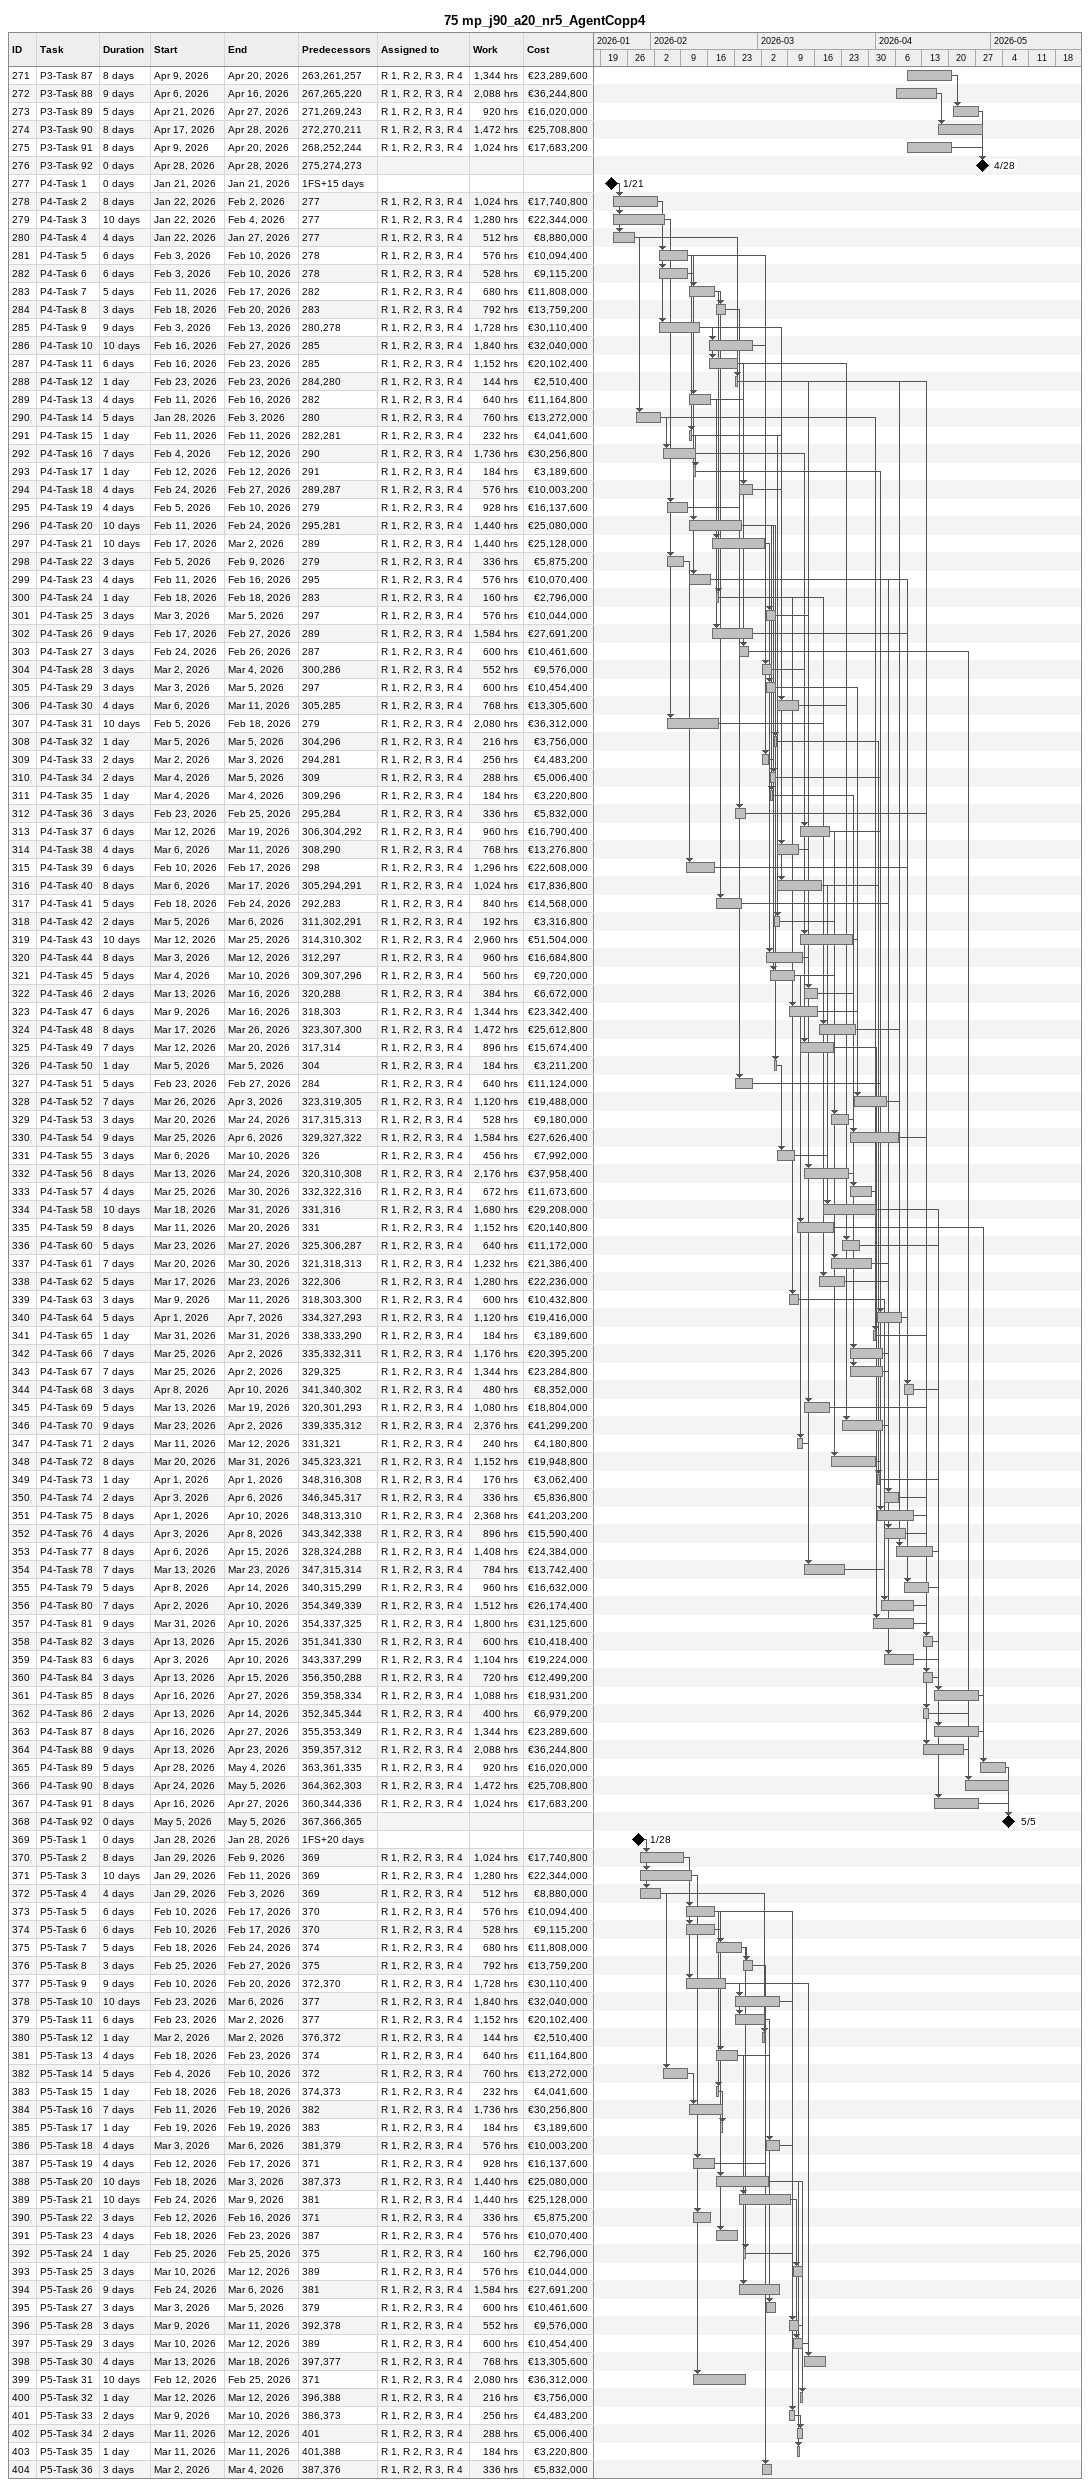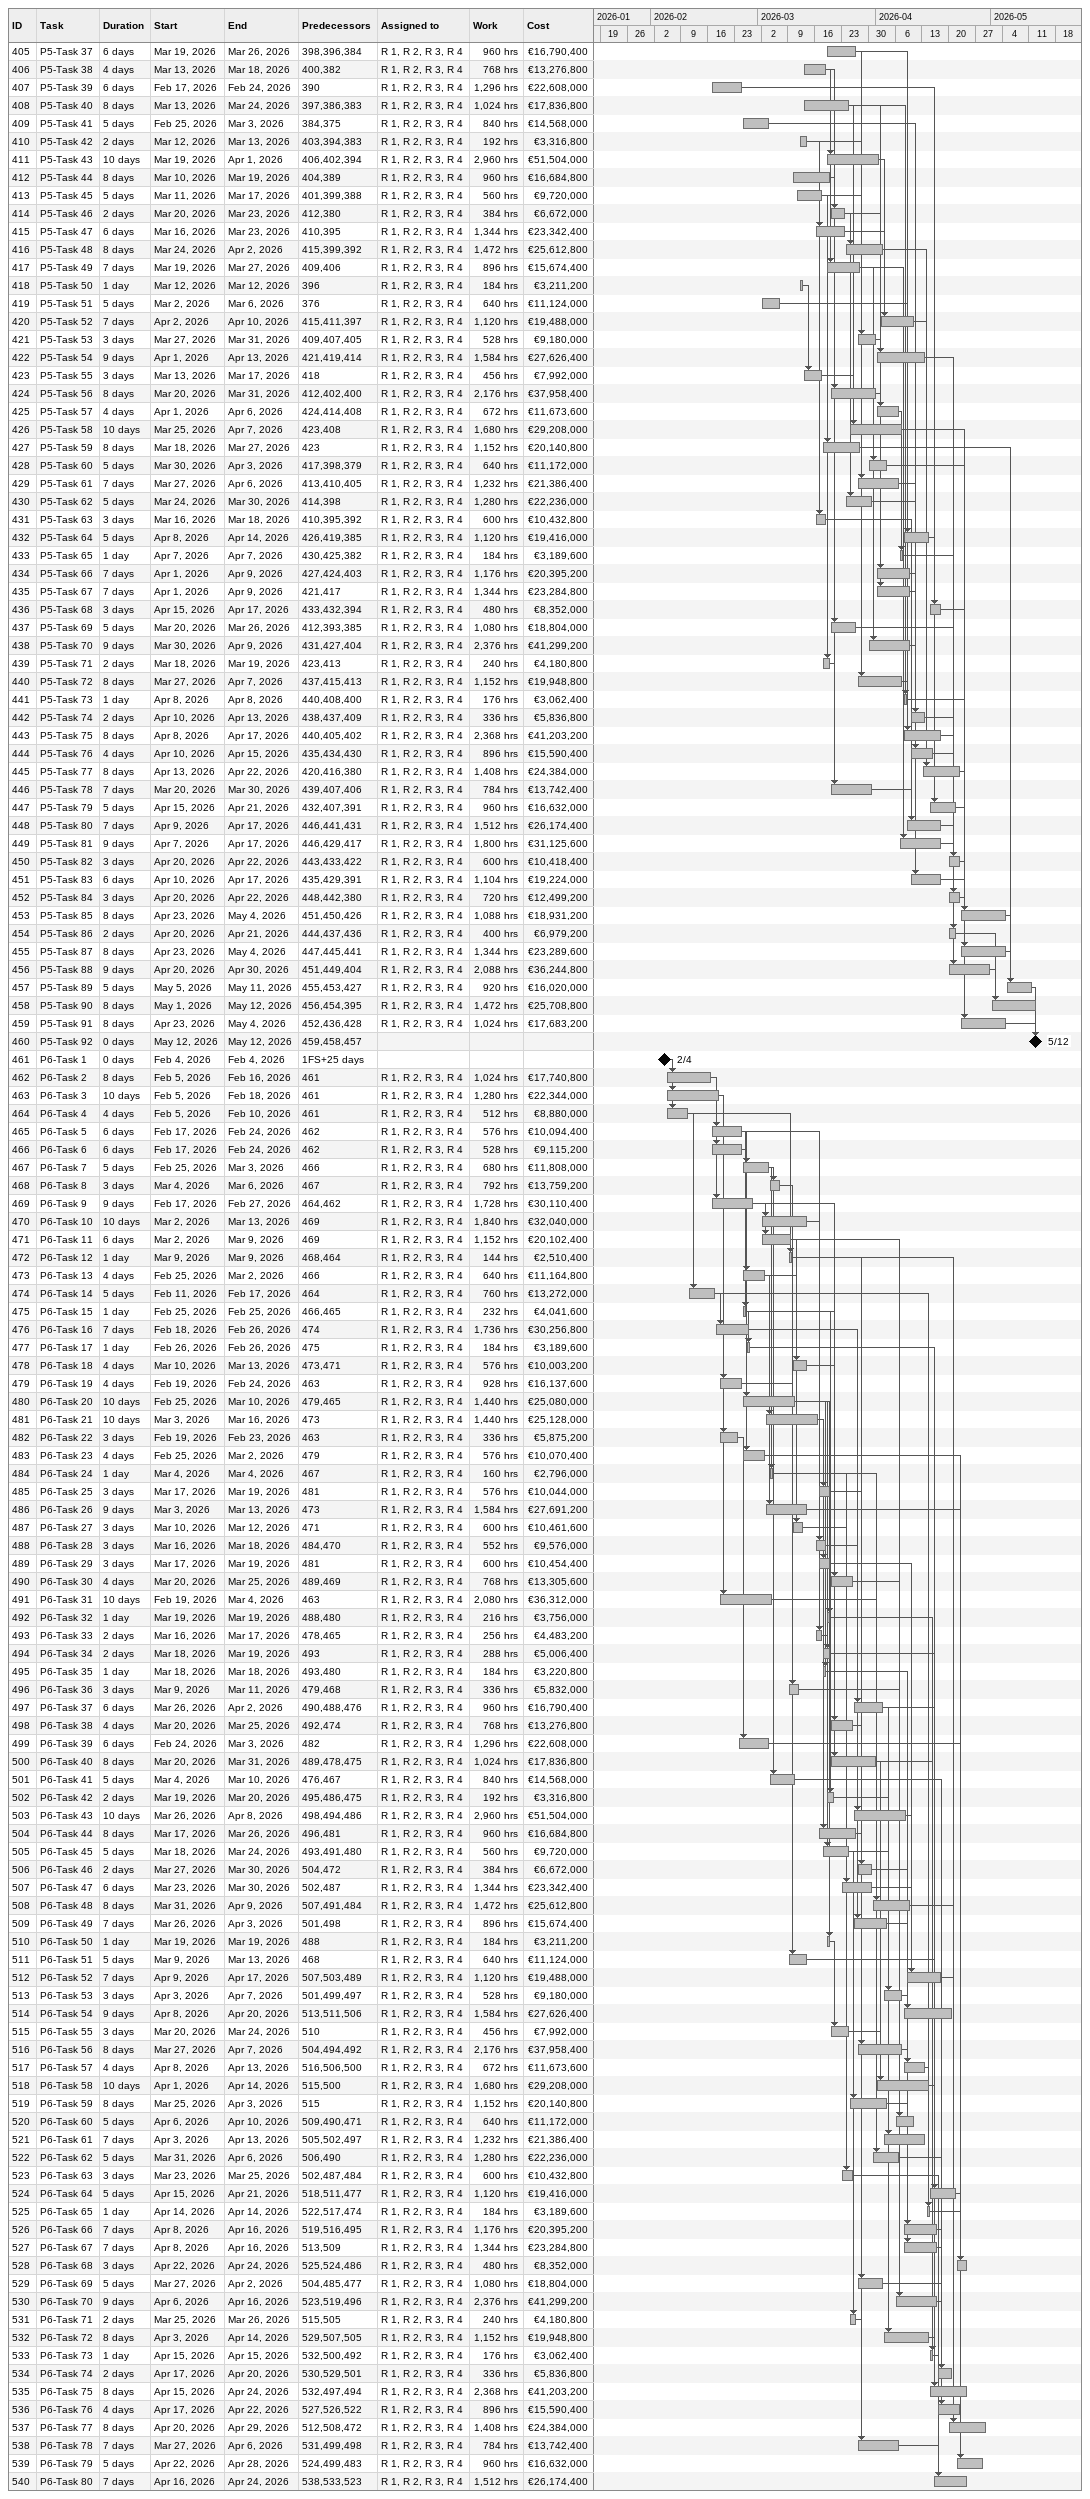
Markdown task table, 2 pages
75 mp_j90_a20_nr5_AgentCopp4

| ID | Task | Duration | Start | Finish | Predecessors | Resources | Work (h) | Cost (€) |
|---|---|---|---|---|---|---|---|---|
| 271 | P3-Task 87 | 8d | 2026-04-09 | 2026-04-20 | 263, 261, 257 | R 1, R 2, R 3, R 4 | 1344 | 23289600 |
| 272 | P3-Task 88 | 9d | 2026-04-06 | 2026-04-16 | 267, 265, 220 | R 1, R 2, R 3, R 4 | 2088 | 36244800 |
| 273 | P3-Task 89 | 5d | 2026-04-21 | 2026-04-27 | 271, 269, 243 | R 1, R 2, R 3, R 4 | 920 | 16020000 |
| 274 | P3-Task 90 | 8d | 2026-04-17 | 2026-04-28 | 272, 270, 211 | R 1, R 2, R 3, R 4 | 1472 | 25708800 |
| 275 | P3-Task 91 | 8d | 2026-04-09 | 2026-04-20 | 268, 252, 244 | R 1, R 2, R 3, R 4 | 1024 | 17683200 |
| 276 | P3-Task 92 | 0d | 2026-04-28 | 2026-04-28 | 275, 274, 273 |  |  |  |
| 277 | P4-Task 1 | 0d | 2026-01-21 | 2026-01-21 | 1FS+15d |  |  |  |
| 278 | P4-Task 2 | 8d | 2026-01-22 | 2026-02-02 | 277 | R 1, R 2, R 3, R 4 | 1024 | 17740800 |
| 279 | P4-Task 3 | 10d | 2026-01-22 | 2026-02-04 | 277 | R 1, R 2, R 3, R 4 | 1280 | 22344000 |
| 280 | P4-Task 4 | 4d | 2026-01-22 | 2026-01-27 | 277 | R 1, R 2, R 3, R 4 | 512 | 8880000 |
| 281 | P4-Task 5 | 6d | 2026-02-03 | 2026-02-10 | 278 | R 1, R 2, R 3, R 4 | 576 | 10094400 |
| 282 | P4-Task 6 | 6d | 2026-02-03 | 2026-02-10 | 278 | R 1, R 2, R 3, R 4 | 528 | 9115200 |
| 283 | P4-Task 7 | 5d | 2026-02-11 | 2026-02-17 | 282 | R 1, R 2, R 3, R 4 | 680 | 11808000 |
| 284 | P4-Task 8 | 3d | 2026-02-18 | 2026-02-20 | 283 | R 1, R 2, R 3, R 4 | 792 | 13759200 |
| 285 | P4-Task 9 | 9d | 2026-02-03 | 2026-02-13 | 280, 278 | R 1, R 2, R 3, R 4 | 1728 | 30110400 |
| 286 | P4-Task 10 | 10d | 2026-02-16 | 2026-02-27 | 285 | R 1, R 2, R 3, R 4 | 1840 | 32040000 |
| 287 | P4-Task 11 | 6d | 2026-02-16 | 2026-02-23 | 285 | R 1, R 2, R 3, R 4 | 1152 | 20102400 |
| 288 | P4-Task 12 | 1d | 2026-02-23 | 2026-02-23 | 284, 280 | R 1, R 2, R 3, R 4 | 144 | 2510400 |
| 289 | P4-Task 13 | 4d | 2026-02-11 | 2026-02-16 | 282 | R 1, R 2, R 3, R 4 | 640 | 11164800 |
| 290 | P4-Task 14 | 5d | 2026-01-28 | 2026-02-03 | 280 | R 1, R 2, R 3, R 4 | 760 | 13272000 |
| 291 | P4-Task 15 | 1d | 2026-02-11 | 2026-02-11 | 282, 281 | R 1, R 2, R 3, R 4 | 232 | 4041600 |
| 292 | P4-Task 16 | 7d | 2026-02-04 | 2026-02-12 | 290 | R 1, R 2, R 3, R 4 | 1736 | 30256800 |
| 293 | P4-Task 17 | 1d | 2026-02-12 | 2026-02-12 | 291 | R 1, R 2, R 3, R 4 | 184 | 3189600 |
| 294 | P4-Task 18 | 4d | 2026-02-24 | 2026-02-27 | 289, 287 | R 1, R 2, R 3, R 4 | 576 | 10003200 |
| 295 | P4-Task 19 | 4d | 2026-02-05 | 2026-02-10 | 279 | R 1, R 2, R 3, R 4 | 928 | 16137600 |
| 296 | P4-Task 20 | 10d | 2026-02-11 | 2026-02-24 | 295, 281 | R 1, R 2, R 3, R 4 | 1440 | 25080000 |
| 297 | P4-Task 21 | 10d | 2026-02-17 | 2026-03-02 | 289 | R 1, R 2, R 3, R 4 | 1440 | 25128000 |
| 298 | P4-Task 22 | 3d | 2026-02-05 | 2026-02-09 | 279 | R 1, R 2, R 3, R 4 | 336 | 5875200 |
| 299 | P4-Task 23 | 4d | 2026-02-11 | 2026-02-16 | 295 | R 1, R 2, R 3, R 4 | 576 | 10070400 |
| 300 | P4-Task 24 | 1d | 2026-02-18 | 2026-02-18 | 283 | R 1, R 2, R 3, R 4 | 160 | 2796000 |
| 301 | P4-Task 25 | 3d | 2026-03-03 | 2026-03-05 | 297 | R 1, R 2, R 3, R 4 | 576 | 10044000 |
| 302 | P4-Task 26 | 9d | 2026-02-17 | 2026-02-27 | 289 | R 1, R 2, R 3, R 4 | 1584 | 27691200 |
| 303 | P4-Task 27 | 3d | 2026-02-24 | 2026-02-26 | 287 | R 1, R 2, R 3, R 4 | 600 | 10461600 |
| 304 | P4-Task 28 | 3d | 2026-03-02 | 2026-03-04 | 300, 286 | R 1, R 2, R 3, R 4 | 552 | 9576000 |
| 305 | P4-Task 29 | 3d | 2026-03-03 | 2026-03-05 | 297 | R 1, R 2, R 3, R 4 | 600 | 10454400 |
| 306 | P4-Task 30 | 4d | 2026-03-06 | 2026-03-11 | 305, 285 | R 1, R 2, R 3, R 4 | 768 | 13305600 |
| 307 | P4-Task 31 | 10d | 2026-02-05 | 2026-02-18 | 279 | R 1, R 2, R 3, R 4 | 2080 | 36312000 |
| 308 | P4-Task 32 | 1d | 2026-03-05 | 2026-03-05 | 304, 296 | R 1, R 2, R 3, R 4 | 216 | 3756000 |
| 309 | P4-Task 33 | 2d | 2026-03-02 | 2026-03-03 | 294, 281 | R 1, R 2, R 3, R 4 | 256 | 4483200 |
| 310 | P4-Task 34 | 2d | 2026-03-04 | 2026-03-05 | 309 | R 1, R 2, R 3, R 4 | 288 | 5006400 |
| 311 | P4-Task 35 | 1d | 2026-03-04 | 2026-03-04 | 309, 296 | R 1, R 2, R 3, R 4 | 184 | 3220800 |
| 312 | P4-Task 36 | 3d | 2026-02-23 | 2026-02-25 | 295, 284 | R 1, R 2, R 3, R 4 | 336 | 5832000 |
| 313 | P4-Task 37 | 6d | 2026-03-12 | 2026-03-19 | 306, 304, 292 | R 1, R 2, R 3, R 4 | 960 | 16790400 |
| 314 | P4-Task 38 | 4d | 2026-03-06 | 2026-03-11 | 308, 290 | R 1, R 2, R 3, R 4 | 768 | 13276800 |
| 315 | P4-Task 39 | 6d | 2026-02-10 | 2026-02-17 | 298 | R 1, R 2, R 3, R 4 | 1296 | 22608000 |
| 316 | P4-Task 40 | 8d | 2026-03-06 | 2026-03-17 | 305, 294, 291 | R 1, R 2, R 3, R 4 | 1024 | 17836800 |
| 317 | P4-Task 41 | 5d | 2026-02-18 | 2026-02-24 | 292, 283 | R 1, R 2, R 3, R 4 | 840 | 14568000 |
| 318 | P4-Task 42 | 2d | 2026-03-05 | 2026-03-06 | 311, 302, 291 | R 1, R 2, R 3, R 4 | 192 | 3316800 |
| 319 | P4-Task 43 | 10d | 2026-03-12 | 2026-03-25 | 314, 310, 302 | R 1, R 2, R 3, R 4 | 2960 | 51504000 |
| 320 | P4-Task 44 | 8d | 2026-03-03 | 2026-03-12 | 312, 297 | R 1, R 2, R 3, R 4 | 960 | 16684800 |
| 321 | P4-Task 45 | 5d | 2026-03-04 | 2026-03-10 | 309, 307, 296 | R 1, R 2, R 3, R 4 | 560 | 9720000 |
| 322 | P4-Task 46 | 2d | 2026-03-13 | 2026-03-16 | 320, 288 | R 1, R 2, R 3, R 4 | 384 | 6672000 |
| 323 | P4-Task 47 | 6d | 2026-03-09 | 2026-03-16 | 318, 303 | R 1, R 2, R 3, R 4 | 1344 | 23342400 |
| 324 | P4-Task 48 | 8d | 2026-03-17 | 2026-03-26 | 323, 307, 300 | R 1, R 2, R 3, R 4 | 1472 | 25612800 |
| 325 | P4-Task 49 | 7d | 2026-03-12 | 2026-03-20 | 317, 314 | R 1, R 2, R 3, R 4 | 896 | 15674400 |
| 326 | P4-Task 50 | 1d | 2026-03-05 | 2026-03-05 | 304 | R 1, R 2, R 3, R 4 | 184 | 3211200 |
| 327 | P4-Task 51 | 5d | 2026-02-23 | 2026-02-27 | 284 | R 1, R 2, R 3, R 4 | 640 | 11124000 |
| 328 | P4-Task 52 | 7d | 2026-03-26 | 2026-04-03 | 323, 319, 305 | R 1, R 2, R 3, R 4 | 1120 | 19488000 |
| 329 | P4-Task 53 | 3d | 2026-03-20 | 2026-03-24 | 317, 315, 313 | R 1, R 2, R 3, R 4 | 528 | 9180000 |
| 330 | P4-Task 54 | 9d | 2026-03-25 | 2026-04-06 | 329, 327, 322 | R 1, R 2, R 3, R 4 | 1584 | 27626400 |
| 331 | P4-Task 55 | 3d | 2026-03-06 | 2026-03-10 | 326 | R 1, R 2, R 3, R 4 | 456 | 7992000 |
| 332 | P4-Task 56 | 8d | 2026-03-13 | 2026-03-24 | 320, 310, 308 | R 1, R 2, R 3, R 4 | 2176 | 37958400 |
| 333 | P4-Task 57 | 4d | 2026-03-25 | 2026-03-30 | 332, 322, 316 | R 1, R 2, R 3, R 4 | 672 | 11673600 |
| 334 | P4-Task 58 | 10d | 2026-03-18 | 2026-03-31 | 331, 316 | R 1, R 2, R 3, R 4 | 1680 | 29208000 |
| 335 | P4-Task 59 | 8d | 2026-03-11 | 2026-03-20 | 331 | R 1, R 2, R 3, R 4 | 1152 | 20140800 |
| 336 | P4-Task 60 | 5d | 2026-03-23 | 2026-03-27 | 325, 306, 287 | R 1, R 2, R 3, R 4 | 640 | 11172000 |
| 337 | P4-Task 61 | 7d | 2026-03-20 | 2026-03-30 | 321, 318, 313 | R 1, R 2, R 3, R 4 | 1232 | 21386400 |
| 338 | P4-Task 62 | 5d | 2026-03-17 | 2026-03-23 | 322, 306 | R 1, R 2, R 3, R 4 | 1280 | 22236000 |
| 339 | P4-Task 63 | 3d | 2026-03-09 | 2026-03-11 | 318, 303, 300 | R 1, R 2, R 3, R 4 | 600 | 10432800 |
| 340 | P4-Task 64 | 5d | 2026-04-01 | 2026-04-07 | 334, 327, 293 | R 1, R 2, R 3, R 4 | 1120 | 19416000 |
| 341 | P4-Task 65 | 1d | 2026-03-31 | 2026-03-31 | 338, 333, 290 | R 1, R 2, R 3, R 4 | 184 | 3189600 |
| 342 | P4-Task 66 | 7d | 2026-03-25 | 2026-04-02 | 335, 332, 311 | R 1, R 2, R 3, R 4 | 1176 | 20395200 |
| 343 | P4-Task 67 | 7d | 2026-03-25 | 2026-04-02 | 329, 325 | R 1, R 2, R 3, R 4 | 1344 | 23284800 |
| 344 | P4-Task 68 | 3d | 2026-04-08 | 2026-04-10 | 341, 340, 302 | R 1, R 2, R 3, R 4 | 480 | 8352000 |
| 345 | P4-Task 69 | 5d | 2026-03-13 | 2026-03-19 | 320, 301, 293 | R 1, R 2, R 3, R 4 | 1080 | 18804000 |
| 346 | P4-Task 70 | 9d | 2026-03-23 | 2026-04-02 | 339, 335, 312 | R 1, R 2, R 3, R 4 | 2376 | 41299200 |
| 347 | P4-Task 71 | 2d | 2026-03-11 | 2026-03-12 | 331, 321 | R 1, R 2, R 3, R 4 | 240 | 4180800 |
| 348 | P4-Task 72 | 8d | 2026-03-20 | 2026-03-31 | 345, 323, 321 | R 1, R 2, R 3, R 4 | 1152 | 19948800 |
| 349 | P4-Task 73 | 1d | 2026-04-01 | 2026-04-01 | 348, 316, 308 | R 1, R 2, R 3, R 4 | 176 | 3062400 |
| 350 | P4-Task 74 | 2d | 2026-04-03 | 2026-04-06 | 346, 345, 317 | R 1, R 2, R 3, R 4 | 336 | 5836800 |
| 351 | P4-Task 75 | 8d | 2026-04-01 | 2026-04-10 | 348, 313, 310 | R 1, R 2, R 3, R 4 | 2368 | 41203200 |
| 352 | P4-Task 76 | 4d | 2026-04-03 | 2026-04-08 | 343, 342, 338 | R 1, R 2, R 3, R 4 | 896 | 15590400 |
| 353 | P4-Task 77 | 8d | 2026-04-06 | 2026-04-15 | 328, 324, 288 | R 1, R 2, R 3, R 4 | 1408 | 24384000 |
| 354 | P4-Task 78 | 7d | 2026-03-13 | 2026-03-23 | 347, 315, 314 | R 1, R 2, R 3, R 4 | 784 | 13742400 |
| 355 | P4-Task 79 | 5d | 2026-04-08 | 2026-04-14 | 340, 315, 299 | R 1, R 2, R 3, R 4 | 960 | 16632000 |
| 356 | P4-Task 80 | 7d | 2026-04-02 | 2026-04-10 | 354, 349, 339 | R 1, R 2, R 3, R 4 | 1512 | 26174400 |
| 357 | P4-Task 81 | 9d | 2026-03-31 | 2026-04-10 | 354, 337, 325 | R 1, R 2, R 3, R 4 | 1800 | 31125600 |
| 358 | P4-Task 82 | 3d | 2026-04-13 | 2026-04-15 | 351, 341, 330 | R 1, R 2, R 3, R 4 | 600 | 10418400 |
| 359 | P4-Task 83 | 6d | 2026-04-03 | 2026-04-10 | 343, 337, 299 | R 1, R 2, R 3, R 4 | 1104 | 19224000 |
| 360 | P4-Task 84 | 3d | 2026-04-13 | 2026-04-15 | 356, 350, 288 | R 1, R 2, R 3, R 4 | 720 | 12499200 |
| 361 | P4-Task 85 | 8d | 2026-04-16 | 2026-04-27 | 359, 358, 334 | R 1, R 2, R 3, R 4 | 1088 | 18931200 |
| 362 | P4-Task 86 | 2d | 2026-04-13 | 2026-04-14 | 352, 345, 344 | R 1, R 2, R 3, R 4 | 400 | 6979200 |
| 363 | P4-Task 87 | 8d | 2026-04-16 | 2026-04-27 | 355, 353, 349 | R 1, R 2, R 3, R 4 | 1344 | 23289600 |
| 364 | P4-Task 88 | 9d | 2026-04-13 | 2026-04-23 | 359, 357, 312 | R 1, R 2, R 3, R 4 | 2088 | 36244800 |
| 365 | P4-Task 89 | 5d | 2026-04-28 | 2026-05-04 | 363, 361, 335 | R 1, R 2, R 3, R 4 | 920 | 16020000 |
| 366 | P4-Task 90 | 8d | 2026-04-24 | 2026-05-05 | 364, 362, 303 | R 1, R 2, R 3, R 4 | 1472 | 25708800 |
| 367 | P4-Task 91 | 8d | 2026-04-16 | 2026-04-27 | 360, 344, 336 | R 1, R 2, R 3, R 4 | 1024 | 17683200 |
| 368 | P4-Task 92 | 0d | 2026-05-05 | 2026-05-05 | 367, 366, 365 |  |  |  |
| 369 | P5-Task 1 | 0d | 2026-01-28 | 2026-01-28 | 1FS+20d |  |  |  |
| 370 | P5-Task 2 | 8d | 2026-01-29 | 2026-02-09 | 369 | R 1, R 2, R 3, R 4 | 1024 | 17740800 |
| 371 | P5-Task 3 | 10d | 2026-01-29 | 2026-02-11 | 369 | R 1, R 2, R 3, R 4 | 1280 | 22344000 |
| 372 | P5-Task 4 | 4d | 2026-01-29 | 2026-02-03 | 369 | R 1, R 2, R 3, R 4 | 512 | 8880000 |
| 373 | P5-Task 5 | 6d | 2026-02-10 | 2026-02-17 | 370 | R 1, R 2, R 3, R 4 | 576 | 10094400 |
| 374 | P5-Task 6 | 6d | 2026-02-10 | 2026-02-17 | 370 | R 1, R 2, R 3, R 4 | 528 | 9115200 |
| 375 | P5-Task 7 | 5d | 2026-02-18 | 2026-02-24 | 374 | R 1, R 2, R 3, R 4 | 680 | 11808000 |
| 376 | P5-Task 8 | 3d | 2026-02-25 | 2026-02-27 | 375 | R 1, R 2, R 3, R 4 | 792 | 13759200 |
| 377 | P5-Task 9 | 9d | 2026-02-10 | 2026-02-20 | 372, 370 | R 1, R 2, R 3, R 4 | 1728 | 30110400 |
| 378 | P5-Task 10 | 10d | 2026-02-23 | 2026-03-06 | 377 | R 1, R 2, R 3, R 4 | 1840 | 32040000 |
| 379 | P5-Task 11 | 6d | 2026-02-23 | 2026-03-02 | 377 | R 1, R 2, R 3, R 4 | 1152 | 20102400 |
| 380 | P5-Task 12 | 1d | 2026-03-02 | 2026-03-02 | 376, 372 | R 1, R 2, R 3, R 4 | 144 | 2510400 |
| 381 | P5-Task 13 | 4d | 2026-02-18 | 2026-02-23 | 374 | R 1, R 2, R 3, R 4 | 640 | 11164800 |
| 382 | P5-Task 14 | 5d | 2026-02-04 | 2026-02-10 | 372 | R 1, R 2, R 3, R 4 | 760 | 13272000 |
| 383 | P5-Task 15 | 1d | 2026-02-18 | 2026-02-18 | 374, 373 | R 1, R 2, R 3, R 4 | 232 | 4041600 |
| 384 | P5-Task 16 | 7d | 2026-02-11 | 2026-02-19 | 382 | R 1, R 2, R 3, R 4 | 1736 | 30256800 |
| 385 | P5-Task 17 | 1d | 2026-02-19 | 2026-02-19 | 383 | R 1, R 2, R 3, R 4 | 184 | 3189600 |
| 386 | P5-Task 18 | 4d | 2026-03-03 | 2026-03-06 | 381, 379 | R 1, R 2, R 3, R 4 | 576 | 10003200 |
| 387 | P5-Task 19 | 4d | 2026-02-12 | 2026-02-17 | 371 | R 1, R 2, R 3, R 4 | 928 | 16137600 |
| 388 | P5-Task 20 | 10d | 2026-02-18 | 2026-03-03 | 387, 373 | R 1, R 2, R 3, R 4 | 1440 | 25080000 |
| 389 | P5-Task 21 | 10d | 2026-02-24 | 2026-03-09 | 381 | R 1, R 2, R 3, R 4 | 1440 | 25128000 |
| 390 | P5-Task 22 | 3d | 2026-02-12 | 2026-02-16 | 371 | R 1, R 2, R 3, R 4 | 336 | 5875200 |
| 391 | P5-Task 23 | 4d | 2026-02-18 | 2026-02-23 | 387 | R 1, R 2, R 3, R 4 | 576 | 10070400 |
| 392 | P5-Task 24 | 1d | 2026-02-25 | 2026-02-25 | 375 | R 1, R 2, R 3, R 4 | 160 | 2796000 |
| 393 | P5-Task 25 | 3d | 2026-03-10 | 2026-03-12 | 389 | R 1, R 2, R 3, R 4 | 576 | 10044000 |
| 394 | P5-Task 26 | 9d | 2026-02-24 | 2026-03-06 | 381 | R 1, R 2, R 3, R 4 | 1584 | 27691200 |
| 395 | P5-Task 27 | 3d | 2026-03-03 | 2026-03-05 | 379 | R 1, R 2, R 3, R 4 | 600 | 10461600 |
| 396 | P5-Task 28 | 3d | 2026-03-09 | 2026-03-11 | 392, 378 | R 1, R 2, R 3, R 4 | 552 | 9576000 |
| 397 | P5-Task 29 | 3d | 2026-03-10 | 2026-03-12 | 389 | R 1, R 2, R 3, R 4 | 600 | 10454400 |
| 398 | P5-Task 30 | 4d | 2026-03-13 | 2026-03-18 | 397, 377 | R 1, R 2, R 3, R 4 | 768 | 13305600 |
| 399 | P5-Task 31 | 10d | 2026-02-12 | 2026-02-25 | 371 | R 1, R 2, R 3, R 4 | 2080 | 36312000 |
| 400 | P5-Task 32 | 1d | 2026-03-12 | 2026-03-12 | 396, 388 | R 1, R 2, R 3, R 4 | 216 | 3756000 |
| 401 | P5-Task 33 | 2d | 2026-03-09 | 2026-03-10 | 386, 373 | R 1, R 2, R 3, R 4 | 256 | 4483200 |
| 402 | P5-Task 34 | 2d | 2026-03-11 | 2026-03-12 | 401 | R 1, R 2, R 3, R 4 | 288 | 5006400 |
| 403 | P5-Task 35 | 1d | 2026-03-11 | 2026-03-11 | 401, 388 | R 1, R 2, R 3, R 4 | 184 | 3220800 |
| 404 | P5-Task 36 | 3d | 2026-03-02 | 2026-03-04 | 387, 376 | R 1, R 2, R 3, R 4 | 336 | 5832000 |
| 405 | P5-Task 37 | 6d | 2026-03-19 | 2026-03-26 | 398, 396, 384 | R 1, R 2, R 3, R 4 | 960 | 16790400 |
| 406 | P5-Task 38 | 4d | 2026-03-13 | 2026-03-18 | 400, 382 | R 1, R 2, R 3, R 4 | 768 | 13276800 |
| 407 | P5-Task 39 | 6d | 2026-02-17 | 2026-02-24 | 390 | R 1, R 2, R 3, R 4 | 1296 | 22608000 |
| 408 | P5-Task 40 | 8d | 2026-03-13 | 2026-03-24 | 397, 386, 383 | R 1, R 2, R 3, R 4 | 1024 | 17836800 |
| 409 | P5-Task 41 | 5d | 2026-02-25 | 2026-03-03 | 384, 375 | R 1, R 2, R 3, R 4 | 840 | 14568000 |
| 410 | P5-Task 42 | 2d | 2026-03-12 | 2026-03-13 | 403, 394, 383 | R 1, R 2, R 3, R 4 | 192 | 3316800 |
| 411 | P5-Task 43 | 10d | 2026-03-19 | 2026-04-01 | 406, 402, 394 | R 1, R 2, R 3, R 4 | 2960 | 51504000 |
| 412 | P5-Task 44 | 8d | 2026-03-10 | 2026-03-19 | 404, 389 | R 1, R 2, R 3, R 4 | 960 | 16684800 |
| 413 | P5-Task 45 | 5d | 2026-03-11 | 2026-03-17 | 401, 399, 388 | R 1, R 2, R 3, R 4 | 560 | 9720000 |
| 414 | P5-Task 46 | 2d | 2026-03-20 | 2026-03-23 | 412, 380 | R 1, R 2, R 3, R 4 | 384 | 6672000 |
| 415 | P5-Task 47 | 6d | 2026-03-16 | 2026-03-23 | 410, 395 | R 1, R 2, R 3, R 4 | 1344 | 23342400 |
| 416 | P5-Task 48 | 8d | 2026-03-24 | 2026-04-02 | 415, 399, 392 | R 1, R 2, R 3, R 4 | 1472 | 25612800 |
| 417 | P5-Task 49 | 7d | 2026-03-19 | 2026-03-27 | 409, 406 | R 1, R 2, R 3, R 4 | 896 | 15674400 |
| 418 | P5-Task 50 | 1d | 2026-03-12 | 2026-03-12 | 396 | R 1, R 2, R 3, R 4 | 184 | 3211200 |
| 419 | P5-Task 51 | 5d | 2026-03-02 | 2026-03-06 | 376 | R 1, R 2, R 3, R 4 | 640 | 11124000 |
| 420 | P5-Task 52 | 7d | 2026-04-02 | 2026-04-10 | 415, 411, 397 | R 1, R 2, R 3, R 4 | 1120 | 19488000 |
| 421 | P5-Task 53 | 3d | 2026-03-27 | 2026-03-31 | 409, 407, 405 | R 1, R 2, R 3, R 4 | 528 | 9180000 |
| 422 | P5-Task 54 | 9d | 2026-04-01 | 2026-04-13 | 421, 419, 414 | R 1, R 2, R 3, R 4 | 1584 | 27626400 |
| 423 | P5-Task 55 | 3d | 2026-03-13 | 2026-03-17 | 418 | R 1, R 2, R 3, R 4 | 456 | 7992000 |
| 424 | P5-Task 56 | 8d | 2026-03-20 | 2026-03-31 | 412, 402, 400 | R 1, R 2, R 3, R 4 | 2176 | 37958400 |
| 425 | P5-Task 57 | 4d | 2026-04-01 | 2026-04-06 | 424, 414, 408 | R 1, R 2, R 3, R 4 | 672 | 11673600 |
| 426 | P5-Task 58 | 10d | 2026-03-25 | 2026-04-07 | 423, 408 | R 1, R 2, R 3, R 4 | 1680 | 29208000 |
| 427 | P5-Task 59 | 8d | 2026-03-18 | 2026-03-27 | 423 | R 1, R 2, R 3, R 4 | 1152 | 20140800 |
| 428 | P5-Task 60 | 5d | 2026-03-30 | 2026-04-03 | 417, 398, 379 | R 1, R 2, R 3, R 4 | 640 | 11172000 |
| 429 | P5-Task 61 | 7d | 2026-03-27 | 2026-04-06 | 413, 410, 405 | R 1, R 2, R 3, R 4 | 1232 | 21386400 |
| 430 | P5-Task 62 | 5d | 2026-03-24 | 2026-03-30 | 414, 398 | R 1, R 2, R 3, R 4 | 1280 | 22236000 |
| 431 | P5-Task 63 | 3d | 2026-03-16 | 2026-03-18 | 410, 395, 392 | R 1, R 2, R 3, R 4 | 600 | 10432800 |
| 432 | P5-Task 64 | 5d | 2026-04-08 | 2026-04-14 | 426, 419, 385 | R 1, R 2, R 3, R 4 | 1120 | 19416000 |
| 433 | P5-Task 65 | 1d | 2026-04-07 | 2026-04-07 | 430, 425, 382 | R 1, R 2, R 3, R 4 | 184 | 3189600 |
| 434 | P5-Task 66 | 7d | 2026-04-01 | 2026-04-09 | 427, 424, 403 | R 1, R 2, R 3, R 4 | 1176 | 20395200 |
| 435 | P5-Task 67 | 7d | 2026-04-01 | 2026-04-09 | 421, 417 | R 1, R 2, R 3, R 4 | 1344 | 23284800 |
| 436 | P5-Task 68 | 3d | 2026-04-15 | 2026-04-17 | 433, 432, 394 | R 1, R 2, R 3, R 4 | 480 | 8352000 |
| 437 | P5-Task 69 | 5d | 2026-03-20 | 2026-03-26 | 412, 393, 385 | R 1, R 2, R 3, R 4 | 1080 | 18804000 |
| 438 | P5-Task 70 | 9d | 2026-03-30 | 2026-04-09 | 431, 427, 404 | R 1, R 2, R 3, R 4 | 2376 | 41299200 |
| 439 | P5-Task 71 | 2d | 2026-03-18 | 2026-03-19 | 423, 413 | R 1, R 2, R 3, R 4 | 240 | 4180800 |
| 440 | P5-Task 72 | 8d | 2026-03-27 | 2026-04-07 | 437, 415, 413 | R 1, R 2, R 3, R 4 | 1152 | 19948800 |
| 441 | P5-Task 73 | 1d | 2026-04-08 | 2026-04-08 | 440, 408, 400 | R 1, R 2, R 3, R 4 | 176 | 3062400 |
| 442 | P5-Task 74 | 2d | 2026-04-10 | 2026-04-13 | 438, 437, 409 | R 1, R 2, R 3, R 4 | 336 | 5836800 |
| 443 | P5-Task 75 | 8d | 2026-04-08 | 2026-04-17 | 440, 405, 402 | R 1, R 2, R 3, R 4 | 2368 | 41203200 |
| 444 | P5-Task 76 | 4d | 2026-04-10 | 2026-04-15 | 435, 434, 430 | R 1, R 2, R 3, R 4 | 896 | 15590400 |
| 445 | P5-Task 77 | 8d | 2026-04-13 | 2026-04-22 | 420, 416, 380 | R 1, R 2, R 3, R 4 | 1408 | 24384000 |
| 446 | P5-Task 78 | 7d | 2026-03-20 | 2026-03-30 | 439, 407, 406 | R 1, R 2, R 3, R 4 | 784 | 13742400 |
| 447 | P5-Task 79 | 5d | 2026-04-15 | 2026-04-21 | 432, 407, 391 | R 1, R 2, R 3, R 4 | 960 | 16632000 |
| 448 | P5-Task 80 | 7d | 2026-04-09 | 2026-04-17 | 446, 441, 431 | R 1, R 2, R 3, R 4 | 1512 | 26174400 |
| 449 | P5-Task 81 | 9d | 2026-04-07 | 2026-04-17 | 446, 429, 417 | R 1, R 2, R 3, R 4 | 1800 | 31125600 |
| 450 | P5-Task 82 | 3d | 2026-04-20 | 2026-04-22 | 443, 433, 422 | R 1, R 2, R 3, R 4 | 600 | 10418400 |
| 451 | P5-Task 83 | 6d | 2026-04-10 | 2026-04-17 | 435, 429, 391 | R 1, R 2, R 3, R 4 | 1104 | 19224000 |
| 452 | P5-Task 84 | 3d | 2026-04-20 | 2026-04-22 | 448, 442, 380 | R 1, R 2, R 3, R 4 | 720 | 12499200 |
| 453 | P5-Task 85 | 8d | 2026-04-23 | 2026-05-04 | 451, 450, 426 | R 1, R 2, R 3, R 4 | 1088 | 18931200 |
| 454 | P5-Task 86 | 2d | 2026-04-20 | 2026-04-21 | 444, 437, 436 | R 1, R 2, R 3, R 4 | 400 | 6979200 |
| 455 | P5-Task 87 | 8d | 2026-04-23 | 2026-05-04 | 447, 445, 441 | R 1, R 2, R 3, R 4 | 1344 | 23289600 |
| 456 | P5-Task 88 | 9d | 2026-04-20 | 2026-04-30 | 451, 449, 404 | R 1, R 2, R 3, R 4 | 2088 | 36244800 |
| 457 | P5-Task 89 | 5d | 2026-05-05 | 2026-05-11 | 455, 453, 427 | R 1, R 2, R 3, R 4 | 920 | 16020000 |
| 458 | P5-Task 90 | 8d | 2026-05-01 | 2026-05-12 | 456, 454, 395 | R 1, R 2, R 3, R 4 | 1472 | 25708800 |
| 459 | P5-Task 91 | 8d | 2026-04-23 | 2026-05-04 | 452, 436, 428 | R 1, R 2, R 3, R 4 | 1024 | 17683200 |
| 460 | P5-Task 92 | 0d | 2026-05-12 | 2026-05-12 | 459, 458, 457 |  |  |  |
| 461 | P6-Task 1 | 0d | 2026-02-04 | 2026-02-04 | 1FS+25d |  |  |  |
| 462 | P6-Task 2 | 8d | 2026-02-05 | 2026-02-16 | 461 | R 1, R 2, R 3, R 4 | 1024 | 17740800 |
| 463 | P6-Task 3 | 10d | 2026-02-05 | 2026-02-18 | 461 | R 1, R 2, R 3, R 4 | 1280 | 22344000 |
| 464 | P6-Task 4 | 4d | 2026-02-05 | 2026-02-10 | 461 | R 1, R 2, R 3, R 4 | 512 | 8880000 |
| 465 | P6-Task 5 | 6d | 2026-02-17 | 2026-02-24 | 462 | R 1, R 2, R 3, R 4 | 576 | 10094400 |
| 466 | P6-Task 6 | 6d | 2026-02-17 | 2026-02-24 | 462 | R 1, R 2, R 3, R 4 | 528 | 9115200 |
| 467 | P6-Task 7 | 5d | 2026-02-25 | 2026-03-03 | 466 | R 1, R 2, R 3, R 4 | 680 | 11808000 |
| 468 | P6-Task 8 | 3d | 2026-03-04 | 2026-03-06 | 467 | R 1, R 2, R 3, R 4 | 792 | 13759200 |
| 469 | P6-Task 9 | 9d | 2026-02-17 | 2026-02-27 | 464, 462 | R 1, R 2, R 3, R 4 | 1728 | 30110400 |
| 470 | P6-Task 10 | 10d | 2026-03-02 | 2026-03-13 | 469 | R 1, R 2, R 3, R 4 | 1840 | 32040000 |
| 471 | P6-Task 11 | 6d | 2026-03-02 | 2026-03-09 | 469 | R 1, R 2, R 3, R 4 | 1152 | 20102400 |
| 472 | P6-Task 12 | 1d | 2026-03-09 | 2026-03-09 | 468, 464 | R 1, R 2, R 3, R 4 | 144 | 2510400 |
| 473 | P6-Task 13 | 4d | 2026-02-25 | 2026-03-02 | 466 | R 1, R 2, R 3, R 4 | 640 | 11164800 |
| 474 | P6-Task 14 | 5d | 2026-02-11 | 2026-02-17 | 464 | R 1, R 2, R 3, R 4 | 760 | 13272000 |
| 475 | P6-Task 15 | 1d | 2026-02-25 | 2026-02-25 | 466, 465 | R 1, R 2, R 3, R 4 | 232 | 4041600 |
| 476 | P6-Task 16 | 7d | 2026-02-18 | 2026-02-26 | 474 | R 1, R 2, R 3, R 4 | 1736 | 30256800 |
| 477 | P6-Task 17 | 1d | 2026-02-26 | 2026-02-26 | 475 | R 1, R 2, R 3, R 4 | 184 | 3189600 |
| 478 | P6-Task 18 | 4d | 2026-03-10 | 2026-03-13 | 473, 471 | R 1, R 2, R 3, R 4 | 576 | 10003200 |
| 479 | P6-Task 19 | 4d | 2026-02-19 | 2026-02-24 | 463 | R 1, R 2, R 3, R 4 | 928 | 16137600 |
| 480 | P6-Task 20 | 10d | 2026-02-25 | 2026-03-10 | 479, 465 | R 1, R 2, R 3, R 4 | 1440 | 25080000 |
| 481 | P6-Task 21 | 10d | 2026-03-03 | 2026-03-16 | 473 | R 1, R 2, R 3, R 4 | 1440 | 25128000 |
| 482 | P6-Task 22 | 3d | 2026-02-19 | 2026-02-23 | 463 | R 1, R 2, R 3, R 4 | 336 | 5875200 |
| 483 | P6-Task 23 | 4d | 2026-02-25 | 2026-03-02 | 479 | R 1, R 2, R 3, R 4 | 576 | 10070400 |
| 484 | P6-Task 24 | 1d | 2026-03-04 | 2026-03-04 | 467 | R 1, R 2, R 3, R 4 | 160 | 2796000 |
| 485 | P6-Task 25 | 3d | 2026-03-17 | 2026-03-19 | 481 | R 1, R 2, R 3, R 4 | 576 | 10044000 |
| 486 | P6-Task 26 | 9d | 2026-03-03 | 2026-03-13 | 473 | R 1, R 2, R 3, R 4 | 1584 | 27691200 |
| 487 | P6-Task 27 | 3d | 2026-03-10 | 2026-03-12 | 471 | R 1, R 2, R 3, R 4 | 600 | 10461600 |
| 488 | P6-Task 28 | 3d | 2026-03-16 | 2026-03-18 | 484, 470 | R 1, R 2, R 3, R 4 | 552 | 9576000 |
| 489 | P6-Task 29 | 3d | 2026-03-17 | 2026-03-19 | 481 | R 1, R 2, R 3, R 4 | 600 | 10454400 |
| 490 | P6-Task 30 | 4d | 2026-03-20 | 2026-03-25 | 489, 469 | R 1, R 2, R 3, R 4 | 768 | 13305600 |
| 491 | P6-Task 31 | 10d | 2026-02-19 | 2026-03-04 | 463 | R 1, R 2, R 3, R 4 | 2080 | 36312000 |
| 492 | P6-Task 32 | 1d | 2026-03-19 | 2026-03-19 | 488, 480 | R 1, R 2, R 3, R 4 | 216 | 3756000 |
| 493 | P6-Task 33 | 2d | 2026-03-16 | 2026-03-17 | 478, 465 | R 1, R 2, R 3, R 4 | 256 | 4483200 |
| 494 | P6-Task 34 | 2d | 2026-03-18 | 2026-03-19 | 493 | R 1, R 2, R 3, R 4 | 288 | 5006400 |
| 495 | P6-Task 35 | 1d | 2026-03-18 | 2026-03-18 | 493, 480 | R 1, R 2, R 3, R 4 | 184 | 3220800 |
| 496 | P6-Task 36 | 3d | 2026-03-09 | 2026-03-11 | 479, 468 | R 1, R 2, R 3, R 4 | 336 | 5832000 |
| 497 | P6-Task 37 | 6d | 2026-03-26 | 2026-04-02 | 490, 488, 476 | R 1, R 2, R 3, R 4 | 960 | 16790400 |
| 498 | P6-Task 38 | 4d | 2026-03-20 | 2026-03-25 | 492, 474 | R 1, R 2, R 3, R 4 | 768 | 13276800 |
| 499 | P6-Task 39 | 6d | 2026-02-24 | 2026-03-03 | 482 | R 1, R 2, R 3, R 4 | 1296 | 22608000 |
| 500 | P6-Task 40 | 8d | 2026-03-20 | 2026-03-31 | 489, 478, 475 | R 1, R 2, R 3, R 4 | 1024 | 17836800 |
| 501 | P6-Task 41 | 5d | 2026-03-04 | 2026-03-10 | 476, 467 | R 1, R 2, R 3, R 4 | 840 | 14568000 |
| 502 | P6-Task 42 | 2d | 2026-03-19 | 2026-03-20 | 495, 486, 475 | R 1, R 2, R 3, R 4 | 192 | 3316800 |
| 503 | P6-Task 43 | 10d | 2026-03-26 | 2026-04-08 | 498, 494, 486 | R 1, R 2, R 3, R 4 | 2960 | 51504000 |
| 504 | P6-Task 44 | 8d | 2026-03-17 | 2026-03-26 | 496, 481 | R 1, R 2, R 3, R 4 | 960 | 16684800 |
| 505 | P6-Task 45 | 5d | 2026-03-18 | 2026-03-24 | 493, 491, 480 | R 1, R 2, R 3, R 4 | 560 | 9720000 |
| 506 | P6-Task 46 | 2d | 2026-03-27 | 2026-03-30 | 504, 472 | R 1, R 2, R 3, R 4 | 384 | 6672000 |
| 507 | P6-Task 47 | 6d | 2026-03-23 | 2026-03-30 | 502, 487 | R 1, R 2, R 3, R 4 | 1344 | 23342400 |
| 508 | P6-Task 48 | 8d | 2026-03-31 | 2026-04-09 | 507, 491, 484 | R 1, R 2, R 3, R 4 | 1472 | 25612800 |
| 509 | P6-Task 49 | 7d | 2026-03-26 | 2026-04-03 | 501, 498 | R 1, R 2, R 3, R 4 | 896 | 15674400 |
| 510 | P6-Task 50 | 1d | 2026-03-19 | 2026-03-19 | 488 | R 1, R 2, R 3, R 4 | 184 | 3211200 |
| 511 | P6-Task 51 | 5d | 2026-03-09 | 2026-03-13 | 468 | R 1, R 2, R 3, R 4 | 640 | 11124000 |
| 512 | P6-Task 52 | 7d | 2026-04-09 | 2026-04-17 | 507, 503, 489 | R 1, R 2, R 3, R 4 | 1120 | 19488000 |
| 513 | P6-Task 53 | 3d | 2026-04-03 | 2026-04-07 | 501, 499, 497 | R 1, R 2, R 3, R 4 | 528 | 9180000 |
| 514 | P6-Task 54 | 9d | 2026-04-08 | 2026-04-20 | 513, 511, 506 | R 1, R 2, R 3, R 4 | 1584 | 27626400 |
| 515 | P6-Task 55 | 3d | 2026-03-20 | 2026-03-24 | 510 | R 1, R 2, R 3, R 4 | 456 | 7992000 |
| 516 | P6-Task 56 | 8d | 2026-03-27 | 2026-04-07 | 504, 494, 492 | R 1, R 2, R 3, R 4 | 2176 | 37958400 |
| 517 | P6-Task 57 | 4d | 2026-04-08 | 2026-04-13 | 516, 506, 500 | R 1, R 2, R 3, R 4 | 672 | 11673600 |
| 518 | P6-Task 58 | 10d | 2026-04-01 | 2026-04-14 | 515, 500 | R 1, R 2, R 3, R 4 | 1680 | 29208000 |
| 519 | P6-Task 59 | 8d | 2026-03-25 | 2026-04-03 | 515 | R 1, R 2, R 3, R 4 | 1152 | 20140800 |
| 520 | P6-Task 60 | 5d | 2026-04-06 | 2026-04-10 | 509, 490, 471 | R 1, R 2, R 3, R 4 | 640 | 11172000 |
| 521 | P6-Task 61 | 7d | 2026-04-03 | 2026-04-13 | 505, 502, 497 | R 1, R 2, R 3, R 4 | 1232 | 21386400 |
| 522 | P6-Task 62 | 5d | 2026-03-31 | 2026-04-06 | 506, 490 | R 1, R 2, R 3, R 4 | 1280 | 22236000 |
| 523 | P6-Task 63 | 3d | 2026-03-23 | 2026-03-25 | 502, 487, 484 | R 1, R 2, R 3, R 4 | 600 | 10432800 |
| 524 | P6-Task 64 | 5d | 2026-04-15 | 2026-04-21 | 518, 511, 477 | R 1, R 2, R 3, R 4 | 1120 | 19416000 |
| 525 | P6-Task 65 | 1d | 2026-04-14 | 2026-04-14 | 522, 517, 474 | R 1, R 2, R 3, R 4 | 184 | 3189600 |
| 526 | P6-Task 66 | 7d | 2026-04-08 | 2026-04-16 | 519, 516, 495 | R 1, R 2, R 3, R 4 | 1176 | 20395200 |
| 527 | P6-Task 67 | 7d | 2026-04-08 | 2026-04-16 | 513, 509 | R 1, R 2, R 3, R 4 | 1344 | 23284800 |
| 528 | P6-Task 68 | 3d | 2026-04-22 | 2026-04-24 | 525, 524, 486 | R 1, R 2, R 3, R 4 | 480 | 8352000 |
| 529 | P6-Task 69 | 5d | 2026-03-27 | 2026-04-02 | 504, 485, 477 | R 1, R 2, R 3, R 4 | 1080 | 18804000 |
| 530 | P6-Task 70 | 9d | 2026-04-06 | 2026-04-16 | 523, 519, 496 | R 1, R 2, R 3, R 4 | 2376 | 41299200 |
| 531 | P6-Task 71 | 2d | 2026-03-25 | 2026-03-26 | 515, 505 | R 1, R 2, R 3, R 4 | 240 | 4180800 |
| 532 | P6-Task 72 | 8d | 2026-04-03 | 2026-04-14 | 529, 507, 505 | R 1, R 2, R 3, R 4 | 1152 | 19948800 |
| 533 | P6-Task 73 | 1d | 2026-04-15 | 2026-04-15 | 532, 500, 492 | R 1, R 2, R 3, R 4 | 176 | 3062400 |
| 534 | P6-Task 74 | 2d | 2026-04-17 | 2026-04-20 | 530, 529, 501 | R 1, R 2, R 3, R 4 | 336 | 5836800 |
| 535 | P6-Task 75 | 8d | 2026-04-15 | 2026-04-24 | 532, 497, 494 | R 1, R 2, R 3, R 4 | 2368 | 41203200 |
| 536 | P6-Task 76 | 4d | 2026-04-17 | 2026-04-22 | 527, 526, 522 | R 1, R 2, R 3, R 4 | 896 | 15590400 |
| 537 | P6-Task 77 | 8d | 2026-04-20 | 2026-04-29 | 512, 508, 472 | R 1, R 2, R 3, R 4 | 1408 | 24384000 |
| 538 | P6-Task 78 | 7d | 2026-03-27 | 2026-04-06 | 531, 499, 498 | R 1, R 2, R 3, R 4 | 784 | 13742400 |
| 539 | P6-Task 79 | 5d | 2026-04-22 | 2026-04-28 | 524, 499, 483 | R 1, R 2, R 3, R 4 | 960 | 16632000 |
| 540 | P6-Task 80 | 7d | 2026-04-16 | 2026-04-24 | 538, 533, 523 | R 1, R 2, R 3, R 4 | 1512 | 26174400 |
